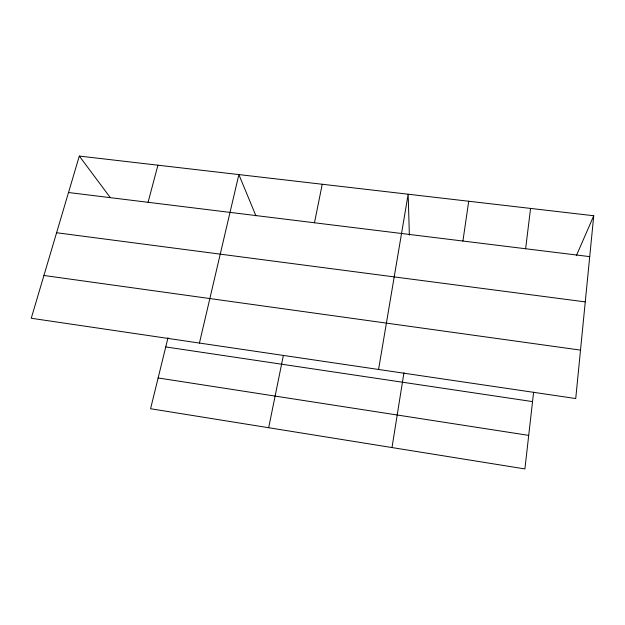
<?xml version="1.0" encoding="UTF-8"?>
<svg xmlns="http://www.w3.org/2000/svg" width="625" height="625" viewBox="0 0 625 625"><rect width="100%" height="100%" fill="white"/><g stroke="black" fill="none" stroke-linecap="round" stroke-linejoin="round"><path stroke-width="0.94" d="M593.75 215.75L575.734 398.539L31.25 318.258L79.312 156.07L593.75 215.75L576.359 255.68M533.609 392.172L524.906 468.93L150.57 408.734L168.016 337.719M525.625 248.75L530.562 208.422M462.914 241.039L468.711 201.25M392 447.555L403.945 372.773M378.57 369.469L408.164 194.227L409.367 235.133M314.469 222.773L322.242 184.258M268.672 427.727L283.32 355.68M199.438 343.055L238.867 174.586L255.938 215.828M148.07 202.305L157.922 165.195M68.508 192.516L589.719 256.633M56.594 232.742L585.258 301.891M43.93 275.477L580.508 350.109M165.75 346.93L532.547 401.602M158.125 377.961L528.711 435.375M79.312 156.07L110.312 197.633"/></g></svg>
